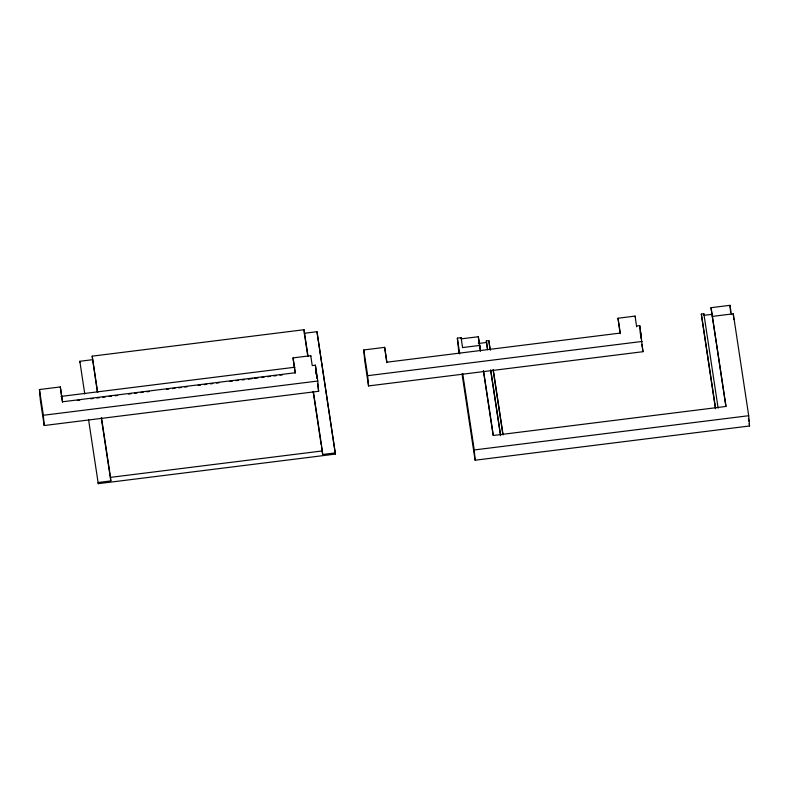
<?xml version="1.0" encoding="UTF-8"?>
<svg xmlns="http://www.w3.org/2000/svg" width="789" height="789" viewBox="0 0 789 789"><rect width="100%" height="100%" fill="white"/><g stroke="black" fill="none" stroke-linecap="round" stroke-linejoin="round"><path stroke-width="1.18" d="M97.432 392.429L92.185 356.155L304.031 329.723L308.065 356.391M79.926 362.467L79.827 361.283L92.481 359.705M307.809 356.303L304.327 333.274L316.971 331.696L335.404 454.089L98.26 483.677L88.546 419.432M39.45 389.539L60.319 386.935L62.568 401.779L295.273 372.743L293.035 357.9L310.738 355.691L312.237 365.593L315.393 365.199L317.789 381.028L318.638 391.285L44.194 425.527L40.298 399.796L39.45 389.539L43.346 415.27L44.194 425.527M458.922 353.255L457.344 338.146L461.141 337.672L462.561 347.653M636.575 326.005L639.731 325.61L642.976 351.697L368.532 385.939L364.636 360.208L363.788 349.951L384.657 347.347L386.906 362.19L620.243 333.076L618.004 318.233L635.076 316.103L636.634 326.794M480.442 350.306L478.312 336.725L461.24 338.856L461.141 337.672M725.86 406.374L711.017 307.69L729.993 305.323L731.324 314.121M487.553 349.734L486.32 340.907L488.855 340.592L490.314 350.267M715.455 408.751L701.322 314.081L703.857 313.766L718.128 408.1M478.302 343.501L486.448 342.485M712.142 314.318L703.985 315.344L703.857 313.766M61 396.413L295.037 367.21M462.63 347.564L479.712 345.434L479.801 346.618M462.048 373.917L475.106 460.214L749.55 425.971L748.702 415.714L733.287 313.795L712.418 316.399L712.516 317.582M77.273 400.487L79.719 400.181M90.705 398.81L93.151 398.504M96.81 398.041L99.256 397.745M102.915 397.281L105.361 396.975M109.02 396.522L111.466 396.216M115.125 395.762L117.571 395.457M128.558 394.086L131.004 393.78M134.663 393.326L137.108 393.021M140.777 392.557L143.213 392.251M146.882 391.798L149.318 391.492M166.42 389.362L168.856 389.056M172.525 388.602L174.961 388.296M178.63 387.833L181.066 387.527M184.734 387.074L187.171 386.768M198.167 385.397L200.603 385.091M204.272 384.637L206.718 384.332M210.377 383.878L212.823 383.572M216.482 383.109L218.928 382.813M229.915 381.442L232.36 381.136M236.019 380.673L238.465 380.367M242.124 379.913L244.57 379.608M248.229 379.154L251.898 378.69M254.334 378.395L258.003 377.931M261.662 377.477L264.108 377.172M267.767 376.718L270.213 376.412M273.872 375.949L276.318 375.653M279.977 375.189L282.423 374.883M43.346 415.27L317.789 381.028M368.532 385.939L367.684 375.682L642.128 341.44M98.26 483.677L98.161 482.493L110.815 480.915L110.519 477.365L322.356 450.933L313.381 391.541M321.557 447.215L322.652 454.484L335.305 452.906M475.106 460.214L474.258 449.957L748.702 415.714M748.445 418.693L748.82 421.119M749.185 423.545L749.55 425.971M711.017 307.69L726.038 406.443L493.322 435.479L483.568 370.988M701.322 314.081L715.593 408.416M640.264 331.064L640.767 334.398M641.102 336.627L641.437 338.856L639.731 325.61M641.871 344.389L642.976 351.697M620.144 333.471L618.004 318.233M493.243 369.617L503.116 434.926M489.999 349.399L488.855 340.592M493.105 369.952L502.8 434.058M486.32 340.907L487.602 349.369M490.709 369.933L500.591 435.242M490.659 370.297L500.532 435.607M480.432 351.312L478.312 336.725M483.381 370.81L493.155 435.41M457.344 338.146L459.731 353.945M462.67 373.394L474.258 449.957M386.797 362.585L384.657 347.347M363.788 349.951L367.684 375.682M335.404 454.089L316.971 331.696M315.925 370.643L316.428 373.986M316.764 376.215L317.099 378.434L315.393 365.199M317.533 383.977L318.638 391.285M313.125 391.452L321.192 444.789M295.175 373.128L293.035 357.9M92.185 356.155L97.688 392.518M101.534 417.973L110.519 477.365M101.278 417.884L110.815 480.915M79.827 361.283L84.778 394.007M62.459 402.163L60.319 386.935M733.287 313.795L733.76 319.496M729.993 305.323L730.555 312.079M640.293 332.317L640.481 334.684M635.076 316.103L635.145 316.892M315.945 371.895L316.142 374.262M322.356 450.933L322.652 454.484M310.738 355.691L310.797 356.48M304.031 329.723L304.327 333.274"/></g></svg>
